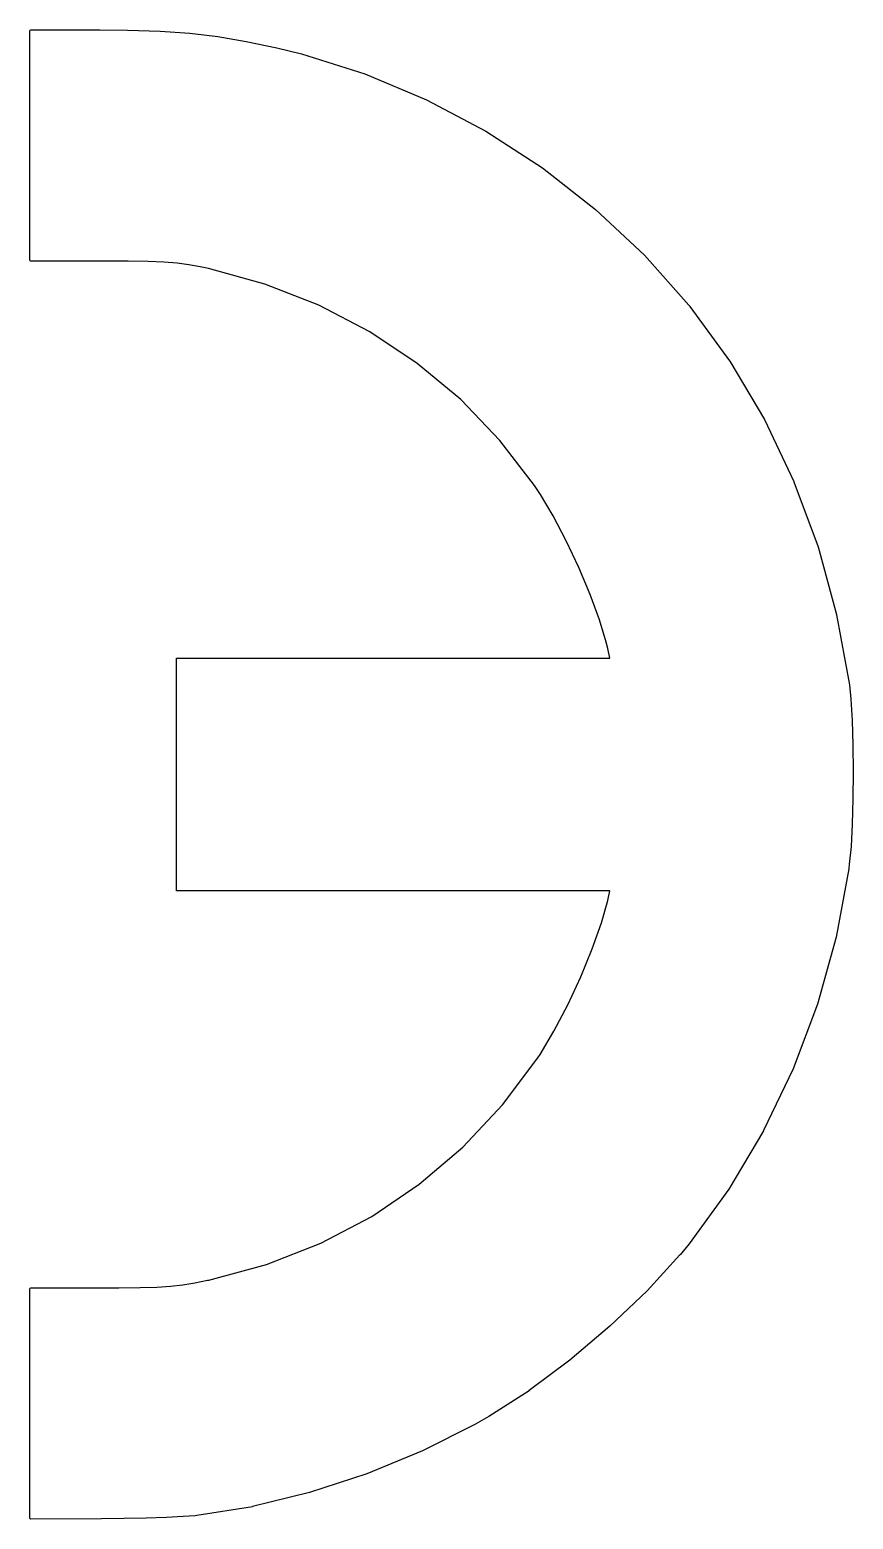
# Model space of a CAD drawing. Extents: x 89 to 178, y -115 to -57.
# Drawn here: x 150.64 to 155.07, y -78.07 to -70.05 of the extents above; entities that cross this region are included whole.
import ezdxf

# ---------------------------------------------------------------- set-up
doc = ezdxf.new("R2010")
doc.units = 0
doc.layers.add('BLACK', color=7, linetype='CONTINUOUS')

msp = doc.modelspace()

# ---------------------------------------------------------------- linework, layer by layer
at = {"layer": 'BLACK', "linetype": 'CONTINUOUS'}
for p, q in [((150.639483, -70.056069), (150.640947, -70.052533)), ((150.640947, -70.052533), (150.644483, -70.051069)), ((150.644483, -70.051069), (150.644488, -70.051069)), ((150.644488, -70.051069), (151.016729, -70.05141)), ((151.016729, -70.05141), (151.016767, -70.05141)), ((151.016767, -70.05141), (151.164444, -70.052682)), ((151.164444, -70.052682), (151.164566, -70.052685)), ((151.164566, -70.052685), (151.341076, -70.058496)), ((150.639482, -70.673551), (150.639483, -70.056069)), ((151.341076, -70.058496), (151.34127, -70.058506)), ((151.34127, -70.058506), (151.499987, -70.069926)), ((151.499987, -70.069926), (151.500222, -70.069948)), ((151.500222, -70.069948), (151.650936, -70.08797)), ((151.650936, -70.08797), (151.65117, -70.088004)), ((151.65117, -70.088004), (151.803671, -70.113621)), ((151.803671, -70.113621), (151.803863, -70.113657)), ((151.803863, -70.113657), (151.967938, -70.147862)), ((151.967938, -70.147862), (151.968104, -70.1479)), ((151.968104, -70.1479), (152.100928, -70.180338)), ((152.100928, -70.180338), (152.101247, -70.180427)), ((152.101247, -70.180427), (152.441166, -70.287754)), ((152.441166, -70.287754), (152.4416, -70.287913)), ((152.4416, -70.287913), (152.772754, -70.427207)), ((152.772754, -70.427207), (152.773157, -70.427399)), ((152.773157, -70.427399), (153.092307, -70.596634)), ((153.092307, -70.596634), (153.092686, -70.596856)), ((153.092686, -70.596856), (153.396591, -70.794006)), ((150.63948, -71.291034), (150.639482, -70.673551)), ((153.396591, -70.794006), (153.396949, -70.794261)), ((153.396949, -70.794261), (153.682368, -71.017301)), ((153.682368, -71.017301), (153.682706, -71.017591)), ((153.682706, -71.017591), (153.946398, -71.264497)), ((150.640941, -71.294566), (150.63948, -71.291034)), ((150.644475, -71.296034), (150.640941, -71.294566)), ((151.034219, -71.296416), (150.644475, -71.296034)), ((151.034219, -71.296417), (151.034219, -71.296416)), ((151.169249, -71.29698), (151.034219, -71.296417)), ((151.275925, -71.298683), (151.169249, -71.296979)), ((151.169249, -71.296979), (151.169249, -71.29698)), ((151.361149, -71.301996), (151.275925, -71.298683)), ((151.431649, -71.307383), (151.361149, -71.301996)), ((151.494274, -71.315312), (151.431649, -71.307383)), ((151.555924, -71.326269), (151.494274, -71.315312)), ((151.600588, -71.33566), (151.555924, -71.326269)), ((151.904514, -71.419388), (151.600588, -71.33566)), ((153.946398, -71.264497), (153.946719, -71.264826)), ((153.946719, -71.264826), (154.185444, -71.53357)), ((152.194428, -71.533412), (151.904514, -71.419388)), ((152.468097, -71.676171), (152.194428, -71.533412)), ((154.185444, -71.53357), (154.1856, -71.533755)), ((154.1856, -71.533755), (154.190128, -71.539377)), ((154.190128, -71.539377), (154.190276, -71.53957)), ((154.190276, -71.53957), (154.404121, -71.833332)), ((152.723177, -71.846067), (152.468097, -71.676171)), ((152.957367, -72.041532), (152.723177, -71.846067)), ((154.404121, -71.833332), (154.40438, -71.833725)), ((154.40438, -71.833725), (154.591024, -72.148474)), ((153.168303, -72.260948), (152.957367, -72.041532)), ((154.591024, -72.148474), (154.591239, -72.148878)), ((154.591239, -72.148878), (154.749778, -72.48247)), ((153.353754, -72.502841), (153.168303, -72.260948)), ((153.386215, -72.551681), (153.353754, -72.502841)), ((154.749778, -72.48247), (154.749952, -72.482882)), ((154.749952, -72.482882), (154.879481, -72.833176)), ((153.454679, -72.666608), (153.386215, -72.551681)), ((153.524599, -72.800657), (153.454679, -72.666608)), ((153.59207, -72.944868), (153.524599, -72.800657)), ((154.879481, -72.833176), (154.879614, -72.833593)), ((154.879614, -72.833593), (154.97923, -73.198446)), ((153.653108, -73.09012), (153.59207, -72.944868)), ((153.703741, -73.227303), (153.653108, -73.09012)), ((153.740036, -73.347376), (153.703741, -73.227303)), ((154.97923, -73.198446), (154.979326, -73.198866)), ((154.979326, -73.198866), (155.048122, -73.576137)), ((153.748064, -73.381097), (153.740036, -73.347376)), ((153.75913, -73.431896), (153.748064, -73.381097)), ((151.427759, -73.436896), (151.429223, -73.43336)), ((151.427759, -74.68062), (151.427759, -73.436896)), ((151.429223, -73.43336), (151.432759, -73.431896)), ((151.432759, -73.431896), (153.75913, -73.431896)), ((155.048122, -73.576137), (155.048176, -73.576515)), ((155.048176, -73.576515), (155.05618, -73.653235)), ((155.05618, -73.653235), (155.056198, -73.653456)), ((155.056198, -73.653456), (155.063047, -73.768056)), ((155.063047, -73.768056), (155.063054, -73.768198)), ((155.063054, -73.768198), (155.067221, -73.901442)), ((155.067221, -73.901442), (155.067223, -73.901546)), ((155.067223, -73.901546), (155.068712, -74.044663)), ((155.068712, -74.044756), (155.067524, -74.188974)), ((155.068712, -74.044663), (155.068712, -74.044756)), ((155.067522, -74.189074), (155.063661, -74.325622)), ((155.067524, -74.188974), (155.067522, -74.189074)), ((155.063656, -74.325753), (155.057123, -74.44586)), ((155.063661, -74.325622), (155.063656, -74.325753)), ((155.057107, -74.446071), (155.047906, -74.540965)), ((155.057123, -74.44586), (155.057107, -74.446071)), ((155.047884, -74.541155), (155.044514, -74.565968)), ((155.047906, -74.540965), (155.047884, -74.541155)), ((155.044476, -74.566202), (154.976579, -74.93423)), ((155.044514, -74.565968), (155.044476, -74.566202)), ((151.429223, -74.684156), (151.427759, -74.68062)), ((151.432759, -74.68562), (151.429223, -74.684156)), ((153.75913, -74.68562), (151.432759, -74.68562)), ((153.748081, -74.736344), (153.75913, -74.68562)), ((153.714976, -74.85704), (153.748081, -74.736344)), ((153.66544, -74.996922), (153.714976, -74.85704)), ((154.97648, -74.93466), (154.876773, -75.294084)), ((154.976579, -74.93423), (154.97648, -74.93466)), ((153.603529, -75.146841), (153.66544, -74.996922)), ((153.533301, -75.297641), (153.603529, -75.146841)), ((153.458912, -75.439971), (153.533301, -75.297641)), ((154.876637, -75.2945), (154.746456, -75.642161)), ((154.876773, -75.294084), (154.876637, -75.2945)), ((153.38438, -75.564769), (153.458912, -75.439971)), ((153.181932, -75.836736), (153.372015, -75.583536)), ((153.372015, -75.583536), (153.38438, -75.564769)), ((154.746284, -75.642567), (154.58696, -75.975308)), ((154.746456, -75.642161), (154.746284, -75.642567)), ((152.968859, -76.063874), (153.181932, -75.836736)), ((154.586747, -75.975705), (154.399613, -76.290366)), ((154.58696, -75.975308), (154.586747, -75.975705)), ((152.73404, -76.264164), (152.968859, -76.063874)), ((152.478796, -76.436719), (152.73404, -76.264164)), ((154.399358, -76.290753), (154.185748, -76.584175)), ((154.399613, -76.290366), (154.399358, -76.290753)), ((152.204414, -76.58067), (152.478796, -76.436719)), ((151.912214, -76.695122), (152.204414, -76.58067)), ((154.185561, -76.584416), (154.137168, -76.643011)), ((154.185748, -76.584175), (154.185561, -76.584416)), ((151.603406, -76.779211), (151.912214, -76.695122)), ((154.137, -76.643204), (153.959817, -76.836692)), ((154.137168, -76.643011), (154.137, -76.643204)), ((151.526527, -76.794813), (151.595993, -76.780807)), ((151.595993, -76.780807), (151.603406, -76.779211)), ((150.639483, -76.82642), (150.640947, -76.822884)), ((150.639483, -78.061478), (150.639483, -76.82642)), ((150.640947, -76.822884), (150.644483, -76.82142)), ((150.644483, -76.82142), (151.025473, -76.82145)), ((151.025473, -76.82145), (151.1191, -76.821273)), ((151.1191, -76.821273), (151.232516, -76.820088)), ((151.232516, -76.820088), (151.322802, -76.817355)), ((151.322802, -76.817355), (151.397116, -76.812569)), ((151.397116, -76.812569), (151.462616, -76.805227)), ((151.462616, -76.805227), (151.526527, -76.794813)), ((153.959585, -76.836929), (153.759538, -77.028198)), ((153.959817, -76.836692), (153.959585, -76.836929)), ((153.759316, -77.028398), (153.545087, -77.209957)), ((153.759538, -77.028198), (153.759316, -77.028398)), ((153.544849, -77.210147), (153.325119, -77.374501)), ((153.545087, -77.209957), (153.544849, -77.210147)), ((153.324834, -77.374699), (153.108284, -77.514354)), ((153.325119, -77.374501), (153.324834, -77.374699)), ((153.033934, -77.5569), (152.751646, -77.699108)), ((153.034167, -77.556775), (153.033934, -77.5569)), ((153.108057, -77.514492), (153.034167, -77.556775)), ((153.108284, -77.514354), (153.108057, -77.514492)), ((152.751297, -77.699267), (152.452387, -77.822172)), ((152.751646, -77.699108), (152.751297, -77.699267)), ((152.452044, -77.822299), (152.144895, -77.923056)), ((152.452387, -77.822172), (152.452044, -77.822299)), ((152.144535, -77.923159), (151.837533, -77.998923)), ((152.144895, -77.923056), (152.144535, -77.923159)), ((150.640969, -78.065005), (150.639483, -78.061478)), ((150.644513, -78.066448), (150.640969, -78.065005)), ((151.025513, -78.064175), (150.644513, -78.066448)), ((151.02554, -78.064175), (151.025513, -78.064175)), ((151.147328, -78.062781), (151.02554, -78.064175)), ((151.147379, -78.06278), (151.147328, -78.062781)), ((151.266197, -78.060207), (151.147379, -78.06278)), ((151.26625, -78.060205), (151.266197, -78.060207)), ((151.374476, -78.056708), (151.26625, -78.060205)), ((151.374546, -78.056706), (151.374476, -78.056708)), ((151.464559, -78.052543), (151.374546, -78.056706)), ((151.464684, -78.052535), (151.464559, -78.052543)), ((151.528862, -78.047959), (151.464684, -78.052535)), ((151.529024, -78.047945), (151.528862, -78.047959)), ((151.53838, -78.04697), (151.529024, -78.047945)), ((151.538655, -78.046934), (151.53838, -78.04697)), ((151.837128, -77.999006), (151.538655, -78.046934)), ((151.837533, -77.998923), (151.837128, -77.999006))]:
    msp.add_line(p, q, dxfattribs=at)

doc.saveas('drawing.dxf')
